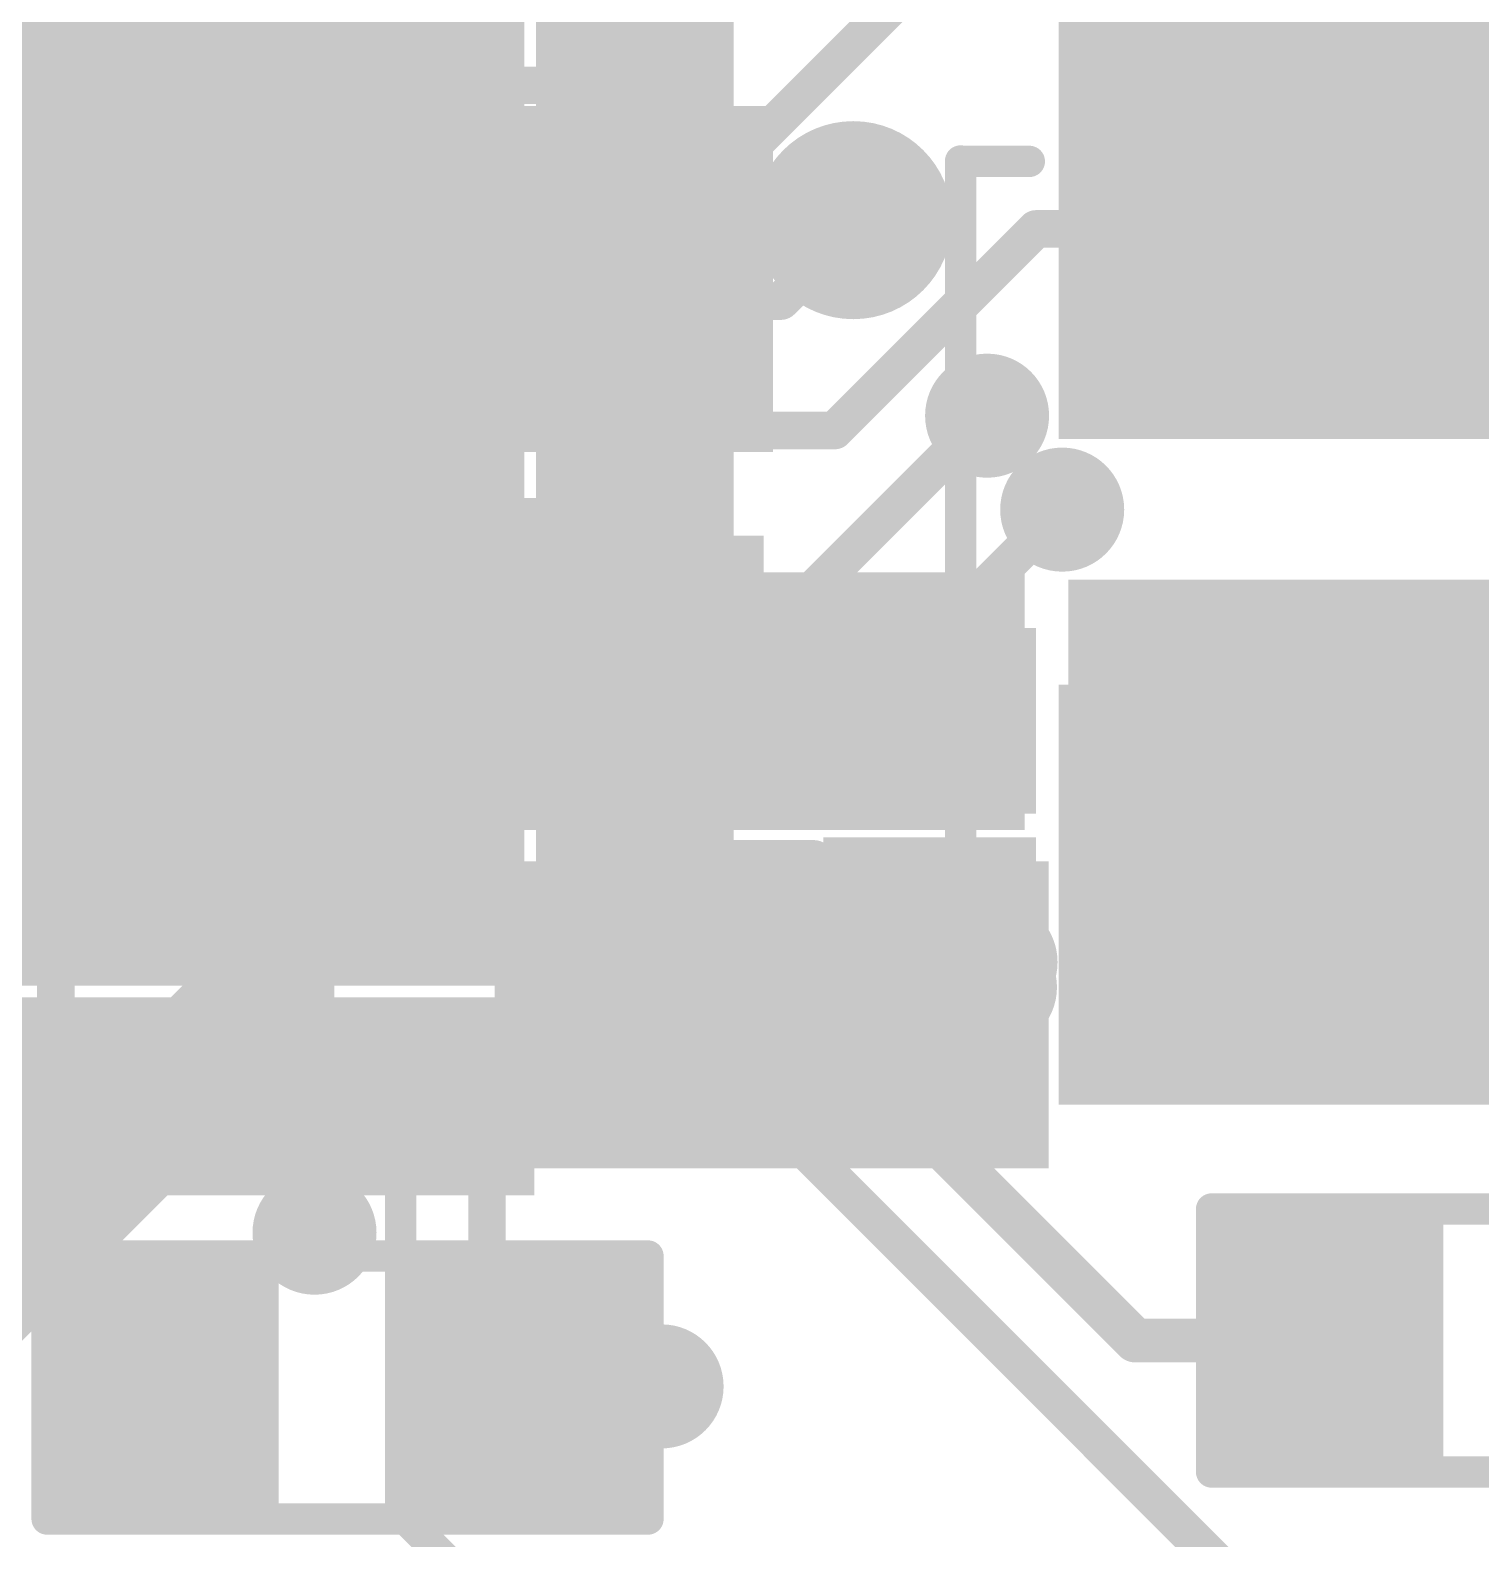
# Model space of a CAD drawing. Header units: millimetres. Extents: x -0.39 to 4.37, y -0.38 to 3.54.
# Drawn here: x 1.8051 to 2.0369, y 0.1407 to 0.3816 of the extents above; entities that cross this region are included whole.
import ezdxf

# ---------------------------------------------------------------- set-up
doc = ezdxf.new("R2010")
doc.units = ezdxf.units.MM
doc.header["$MEASUREMENT"] = 0
for name, color, linetype in [('BottomLayer', 5, 'Continuous'), ('BottomPaste', 16, 'Continuous'), ('BottomSolder', 6, 'Continuous'), ('TopLayer', 1, 'Continuous'), ('TopOverlay', 2, 'Continuous'), ('TopPaste', 8, 'Continuous'), ('TopSolder', 216, 'Continuous'), ('ViaHoleLayer', 16, 'Continuous')]:
    doc.layers.add(name, color=color, linetype=linetype)

# ---------------------------------------------------------------- blocks, each defined once
blk = doc.blocks.new('MHP0302_2R2M_5')
at = {"layer": 'TopLayer'}
for points in [[(-0.08267715, 0.0393701), (-0.02362205, 0.0393701), (-0.02362205, -0.0393701), (-0.08267715, -0.0393701)], [(0.02362205, 0.0393701), (0.08267715, 0.0393701), (0.08267715, -0.0393701), (0.02362205, -0.0393701)]]:
    blk.add_hatch(color=1, dxfattribs=at).paths.add_polyline_path(points)
at = {"layer": 'TopPaste'}
for points in [[(-0.08267715, 0.0393701), (-0.02362205, 0.0393701), (-0.02362205, -0.0393701), (-0.08267715, -0.0393701)], [(0.02362205, 0.0393701), (0.08267715, 0.0393701), (0.08267715, -0.0393701), (0.02362205, -0.0393701)]]:
    blk.add_hatch(color=8, dxfattribs=at).paths.add_polyline_path(points)
at = {"layer": 'TopSolder'}
for points in [[(-0.08667715, 0.0433701), (-0.01962205, 0.0433701), (-0.01962205, -0.0433701), (-0.08667715, -0.0433701)], [(0.01962205, 0.0433701), (0.08667715, 0.0433701), (0.08667715, -0.0433701), (0.01962205, -0.0433701)]]:
    blk.add_hatch(color=216, dxfattribs=at).paths.add_polyline_path(points)
at = {"layer": 'TopOverlay', "const_width": 0.005}
for points in [[(-0.0639291, 0.0590551), (0, 0.0590551)], [(-0.0639291, 0.0590551), (-0.0639291, 0.0480709)], [(0, 0.0590551), (0.064, 0.0590551)], [(0.0639291, 0.0590551), (0.0639291, 0.0480709)], [(-0.0639291, -0.0480709), (-0.0639291, -0.0590551)], [(0.0639291, -0.0480709), (0.0639291, -0.0590551)], [(-0.0639291, -0.0590551), (0, -0.0590551)], [(0, -0.0590551), (0.064, -0.0590551)]]:
    blk.add_lwpolyline(points, dxfattribs=at)
at = {"layer": 'TopOverlay', "const_width": 0.0025}
for points in [[(-0.0651791, 0.0590551, 1), (-0.0626791, 0.0590551, 1)], [(-0.0651791, 0.0590551, 1), (-0.0626791, 0.0590551, 1)], [(-0.00125, 0.0590551, 1), (0.00125, 0.0590551, 1)], [(-0.00125, 0.0590551, 1), (0.00125, 0.0590551, 1)], [(0.0626791, 0.0590551, 1), (0.0651791, 0.0590551, 1)], [(0.06275, 0.0590551, 1), (0.06525, 0.0590551, 1)], [(-0.0651791, 0.0480709, 1), (-0.0626791, 0.0480709, 1)], [(0.0626791, 0.0480709, 1), (0.0651791, 0.0480709, 1)], [(-0.0651791, -0.0480709, 1), (-0.0626791, -0.0480709, 1)], [(0.0626791, -0.0480709, 1), (0.0651791, -0.0480709, 1)], [(-0.0651791, -0.0590551, 1), (-0.0626791, -0.0590551, 1)], [(-0.0651791, -0.0590551, 1), (-0.0626791, -0.0590551, 1)], [(-0.00125, -0.0590551, 1), (0.00125, -0.0590551, 1)], [(-0.00125, -0.0590551, 1), (0.00125, -0.0590551, 1)], [(0.0626791, -0.0590551, 1), (0.0651791, -0.0590551, 1)], [(0.06275, -0.0590551, 1), (0.06525, -0.0590551, 1)]]:
    blk.add_lwpolyline(points, format="xyb", close=True, dxfattribs=at)
blk = doc.blocks.new('RES0603_11')
at = {"layer": 'TopLayer'}
for points in [[(-0.015, 0.0175), (-0.015, -0.0175), (-0.045, -0.0175), (-0.045, 0.0175)], [(0.045, 0.0175), (0.045, -0.0175), (0.015, -0.0175), (0.015, 0.0175)]]:
    blk.add_hatch(color=1, dxfattribs=at).paths.add_polyline_path(points)
at = {"layer": 'TopPaste'}
for points in [[(-0.015, 0.0175), (-0.015, -0.0175), (-0.045, -0.0175), (-0.045, 0.0175)], [(0.045, 0.0175), (0.045, -0.0175), (0.015, -0.0175), (0.015, 0.0175)]]:
    blk.add_hatch(color=8, dxfattribs=at).paths.add_polyline_path(points)
at = {"layer": 'TopSolder'}
for points in [[(-0.011, 0.0215), (-0.011, -0.0215), (-0.049, -0.0215), (-0.049, 0.0215)], [(0.049, 0.0215), (0.049, -0.0215), (0.011, -0.0215), (0.011, 0.0215)]]:
    blk.add_hatch(color=216, dxfattribs=at).paths.add_polyline_path(points)
at = {"layer": 'TopOverlay', "const_width": 0.005}
for points in [[(-0.048, -0.021), (-0.048, 0.021)], [(-0.048, 0.021), (0.048, 0.021)], [(0.048, -0.021), (0.048, 0.021)], [(-0.048, -0.021), (0.048, -0.021)]]:
    blk.add_lwpolyline(points, dxfattribs=at)
at = {"layer": 'TopOverlay', "const_width": 0.0025}
for points in [[(-0.04925, 0.021, 1), (-0.04675, 0.021, 1)], [(-0.04925, 0.021, 1), (-0.04675, 0.021, 1)], [(0.04675, 0.021, 1), (0.04925, 0.021, 1)], [(0.04675, 0.021, 1), (0.04925, 0.021, 1)], [(-0.04925, -0.021, 1), (-0.04675, -0.021, 1)], [(-0.04925, -0.021, 1), (-0.04675, -0.021, 1)], [(0.04675, -0.021, 1), (0.04925, -0.021, 1)], [(0.04675, -0.021, 1), (0.04925, -0.021, 1)]]:
    blk.add_lwpolyline(points, format="xyb", close=True, dxfattribs=at)
blk = doc.blocks.new('68_QFN__7_7__323')
at = {"layer": 'TopLayer'}
for points in [[(-0.031103, 0.122047), (-0.031103, 0.145669), (-0.0240164, 0.145669), (-0.0240164, 0.122047)], [(-0.017323, 0.122047), (-0.017323, 0.145669), (-0.0102364, 0.145669), (-0.0102364, 0.122047)], [(-0.003542999999999998, 0.122047), (-0.003543000000000002, 0.145669), (0.003543599999999998, 0.145669), (0.003543600000000002, 0.122047)], [(0.010237, 0.122047), (0.010237, 0.145669), (0.0173236, 0.145669), (0.0173236, 0.122047)], [(0.024015, 0.122047), (0.024015, 0.145669), (0.0311016, 0.145669), (0.0311016, 0.122047)], [(0.037795, 0.122047), (0.037795, 0.145669), (0.0448816, 0.145669), (0.0448816, 0.122047)], [(0.051575, 0.122047), (0.051575, 0.145669), (0.0586616, 0.145669), (0.0586616, 0.122047)], [(0.065355, 0.122047), (0.065355, 0.145669), (0.0724416, 0.145669), (0.0724416, 0.122047)], [(0.079133, 0.122047), (0.079133, 0.145669), (0.0862196, 0.145669), (0.0862196, 0.122047)], [(0.092913, 0.122047), (0.092913, 0.145669), (0.0999996, 0.145669), (0.0999996, 0.122047)], [(0.106693, 0.122047), (0.106693, 0.145669), (0.1137796, 0.145669), (0.1137796, 0.122047)], [(0.1220473, 0.1137793), (0.1456693, 0.1137793), (0.1456693, 0.1066927), (0.1220473, 0.1066927)], [(0.112205, -0.1122047), (-0.1122044, -0.1122047), (-0.1122044, 0.1122047), (0.112205, 0.1122047)], [(0.1220473, 0.0999993), (0.1456693, 0.0999993), (0.1456693, 0.0929127), (0.1220473, 0.0929127)], [(0.1220473, 0.0862213), (0.1456693, 0.0862213), (0.1456693, 0.0791347), (0.1220473, 0.0791347)], [(0.1220473, 0.0724413), (0.1456693, 0.0724413), (0.1456693, 0.0653547), (0.1220473, 0.0653547)], [(0.1220473, 0.0586613), (0.1456693, 0.0586613), (0.1456693, 0.0515747), (0.1220473, 0.0515747)], [(0.1220473, 0.0448813), (0.1456693, 0.0448813), (0.1456693, 0.0377947), (0.1220473, 0.0377947)]]:
    blk.add_hatch(color=1, dxfattribs=at).paths.add_polyline_path(points)
at = {"layer": 'TopPaste'}
for points in [[(-0.031103, 0.122047), (-0.031103, 0.145669), (-0.0240164, 0.145669), (-0.0240164, 0.122047)], [(-0.017323, 0.122047), (-0.017323, 0.145669), (-0.0102364, 0.145669), (-0.0102364, 0.122047)], [(-0.003542999999999998, 0.122047), (-0.003543000000000002, 0.145669), (0.003543599999999998, 0.145669), (0.003543600000000002, 0.122047)], [(0.010237, 0.122047), (0.010237, 0.145669), (0.0173236, 0.145669), (0.0173236, 0.122047)], [(0.024015, 0.122047), (0.024015, 0.145669), (0.0311016, 0.145669), (0.0311016, 0.122047)], [(0.037795, 0.122047), (0.037795, 0.145669), (0.0448816, 0.145669), (0.0448816, 0.122047)], [(0.051575, 0.122047), (0.051575, 0.145669), (0.0586616, 0.145669), (0.0586616, 0.122047)], [(0.065355, 0.122047), (0.065355, 0.145669), (0.0724416, 0.145669), (0.0724416, 0.122047)], [(0.079133, 0.122047), (0.079133, 0.145669), (0.0862196, 0.145669), (0.0862196, 0.122047)], [(0.092913, 0.122047), (0.092913, 0.145669), (0.0999996, 0.145669), (0.0999996, 0.122047)], [(0.106693, 0.122047), (0.106693, 0.145669), (0.1137796, 0.145669), (0.1137796, 0.122047)], [(0.1220473, 0.1137793), (0.1456693, 0.1137793), (0.1456693, 0.1066927), (0.1220473, 0.1066927)], [(0.112205, -0.1122047), (-0.1122044, -0.1122047), (-0.1122044, 0.1122047), (0.112205, 0.1122047)], [(0.1220473, 0.0999993), (0.1456693, 0.0999993), (0.1456693, 0.0929127), (0.1220473, 0.0929127)], [(0.1220473, 0.0862213), (0.1456693, 0.0862213), (0.1456693, 0.0791347), (0.1220473, 0.0791347)], [(0.1220473, 0.0724413), (0.1456693, 0.0724413), (0.1456693, 0.0653547), (0.1220473, 0.0653547)], [(0.1220473, 0.0586613), (0.1456693, 0.0586613), (0.1456693, 0.0515747), (0.1220473, 0.0515747)], [(0.1220473, 0.0448813), (0.1456693, 0.0448813), (0.1456693, 0.0377947), (0.1220473, 0.0377947)]]:
    blk.add_hatch(color=8, dxfattribs=at).paths.add_polyline_path(points)
at = {"layer": 'TopSolder'}
for points in [[(-0.048881, 0.118047), (-0.048881, 0.149669), (-0.0337944, 0.149669), (-0.0337944, 0.118047)], [(-0.035103, 0.118047), (-0.035103, 0.149669), (-0.0200164, 0.149669), (-0.0200164, 0.118047)], [(-0.021323, 0.118047), (-0.021323, 0.149669), (-0.006236400000000003, 0.149669), (-0.006236399999999997, 0.118047)], [(-0.007542999999999997, 0.118047), (-0.007543000000000003, 0.149669), (0.007543599999999997, 0.149669), (0.007543600000000003, 0.118047)], [(0.006237000000000003, 0.118047), (0.006236999999999997, 0.149669), (0.0213236, 0.149669), (0.0213236, 0.118047)], [(0.020015, 0.118047), (0.020015, 0.149669), (0.0351016, 0.149669), (0.0351016, 0.118047)], [(0.033795, 0.118047), (0.033795, 0.149669), (0.0488816, 0.149669), (0.0488816, 0.118047)], [(0.047575, 0.118047), (0.047575, 0.149669), (0.0626616, 0.149669), (0.0626616, 0.118047)], [(0.061355, 0.118047), (0.061355, 0.149669), (0.0764416, 0.149669), (0.0764416, 0.118047)], [(0.075133, 0.118047), (0.075133, 0.149669), (0.0902196, 0.149669), (0.0902196, 0.118047)], [(0.088913, 0.118047), (0.088913, 0.149669), (0.1039996, 0.149669), (0.1039996, 0.118047)], [(0.102693, 0.118047), (0.102693, 0.149669), (0.1177796, 0.149669), (0.1177796, 0.118047)], [(0.116205, -0.1162047), (-0.1162044, -0.1162047), (-0.1162044, 0.1162047), (0.116205, 0.1162047)], [(0.1180473, 0.1177793), (0.1496693, 0.1177793), (0.1496693, 0.1026927), (0.1180473, 0.1026927)], [(0.1180473, 0.1039993), (0.1496693, 0.1039993), (0.1496693, 0.0889127), (0.1180473, 0.0889127)], [(0.1180473, 0.0902213), (0.1496693, 0.0902213), (0.1496693, 0.0751347), (0.1180473, 0.0751347)], [(0.1180473, 0.0764413), (0.1496693, 0.0764413), (0.1496693, 0.0613547), (0.1180473, 0.0613547)], [(0.1180473, 0.0626613), (0.1496693, 0.0626613), (0.1496693, 0.0475747), (0.1180473, 0.0475747)], [(0.1180473, 0.0488813), (0.1496693, 0.0488813), (0.1496693, 0.0337947), (0.1180473, 0.0337947)]]:
    blk.add_hatch(color=216, dxfattribs=at).paths.add_polyline_path(points)
at = {"layer": 'TopOverlay', "const_width": 0.005}
for points in [[(0.1400003, 0.14), (0.1210003, 0.14)], [(0.1400003, 0.124), (0.1400003, 0.14)]]:
    blk.add_lwpolyline(points, dxfattribs=at)
at = {"layer": 'TopOverlay', "const_width": 0.0025}
for points in [[(0.1197503, 0.14, 1), (0.1222503, 0.14, 1)], [(0.1387503, 0.14, 1), (0.1412503, 0.14, 1)], [(0.1387503, 0.14, 1), (0.1412503, 0.14, 1)], [(0.1387503, 0.124, 1), (0.1412503, 0.124, 1)]]:
    blk.add_lwpolyline(points, format="xyb", close=True, dxfattribs=at)
blk = doc.blocks.new('DFN1006_2L_B_326')
at = {"layer": 'BottomLayer'}
for points in [[(-0.02755875, 0.01299215), (-0.00590525, 0.01299215), (-0.00590525, -0.01299215), (-0.02755875, -0.01299215)], [(0.00590525, 0.01299215), (0.02755875, 0.01299215), (0.02755875, -0.01299215), (0.00590525, -0.01299215)]]:
    blk.add_hatch(color=5, dxfattribs=at).paths.add_polyline_path(points)
at = {"layer": 'BottomPaste'}
for points in [[(-0.02755875, 0.01299215), (-0.00590525, 0.01299215), (-0.00590525, -0.01299215), (-0.02755875, -0.01299215)], [(0.00590525, 0.01299215), (0.02755875, 0.01299215), (0.02755875, -0.01299215), (0.00590525, -0.01299215)]]:
    blk.add_hatch(color=16, dxfattribs=at).paths.add_polyline_path(points)
at = {"layer": 'BottomSolder'}
for points in [[(-0.03155875, 0.01699215), (-0.00190525, 0.01699215), (-0.00190525, -0.01699215), (-0.03155875, -0.01699215)], [(0.00190525, 0.01699215), (0.03155875, 0.01699215), (0.03155875, -0.01699215), (0.00190525, -0.01699215)]]:
    blk.add_hatch(color=6, dxfattribs=at).paths.add_polyline_path(points)
blk = doc.blocks.new('SOD_323_B_327')
at = {"layer": 'BottomLayer'}
for points in [[(-0.07480315, 0.02362205), (-0.02755905, 0.02362205), (-0.02755905, -0.02362205), (-0.07480315, -0.02362205)], [(0.02755905, 0.02362205), (0.07480315, 0.02362205), (0.07480315, -0.02362205), (0.02755905, -0.02362205)]]:
    blk.add_hatch(color=5, dxfattribs=at).paths.add_polyline_path(points)
at = {"layer": 'BottomPaste'}
for points in [[(-0.07480315, 0.02362205), (-0.02755905, 0.02362205), (-0.02755905, -0.02362205), (-0.07480315, -0.02362205)], [(0.02755905, 0.02362205), (0.07480315, 0.02362205), (0.07480315, -0.02362205), (0.02755905, -0.02362205)]]:
    blk.add_hatch(color=16, dxfattribs=at).paths.add_polyline_path(points)
at = {"layer": 'BottomSolder'}
for points in [[(-0.07880315, 0.02762205), (-0.02355905, 0.02762205), (-0.02355905, -0.02762205), (-0.07880315, -0.02762205)], [(0.02355905, 0.02762205), (0.07880315, 0.02762205), (0.07880315, -0.02762205), (0.02355905, -0.02762205)]]:
    blk.add_hatch(color=6, dxfattribs=at).paths.add_polyline_path(points)
blk = doc.blocks.new('RES0603_404')
at = {"layer": 'TopLayer'}
for points in [[(-0.015, 0.0175), (-0.015, -0.0175), (-0.045, -0.0175), (-0.045, 0.0175)], [(0.045, 0.0175), (0.045, -0.0175), (0.015, -0.0175), (0.015, 0.0175)]]:
    blk.add_hatch(color=1, dxfattribs=at).paths.add_polyline_path(points)
at = {"layer": 'TopPaste'}
for points in [[(-0.015, 0.0175), (-0.015, -0.0175), (-0.045, -0.0175), (-0.045, 0.0175)], [(0.045, 0.0175), (0.045, -0.0175), (0.015, -0.0175), (0.015, 0.0175)]]:
    blk.add_hatch(color=8, dxfattribs=at).paths.add_polyline_path(points)
at = {"layer": 'TopSolder'}
for points in [[(-0.011, 0.0215), (-0.011, -0.0215), (-0.049, -0.0215), (-0.049, 0.0215)], [(0.049, 0.0215), (0.049, -0.0215), (0.011, -0.0215), (0.011, 0.0215)]]:
    blk.add_hatch(color=216, dxfattribs=at).paths.add_polyline_path(points)
at = {"layer": 'TopOverlay', "const_width": 0.005}
for points in [[(-0.048, -0.021), (-0.048, 0.021)], [(-0.048, 0.021), (0.048, 0.021)], [(0.048, -0.021), (0.048, 0.021)], [(-0.048, -0.021), (0.048, -0.021)]]:
    blk.add_lwpolyline(points, dxfattribs=at)
at = {"layer": 'TopOverlay', "const_width": 0.0025}
for points in [[(-0.04925, 0.021, 1), (-0.04675, 0.021, 1)], [(-0.04925, 0.021, 1), (-0.04675, 0.021, 1)], [(0.04675, 0.021, 1), (0.04925, 0.021, 1)], [(0.04675, 0.021, 1), (0.04925, 0.021, 1)], [(-0.04925, -0.021, 1), (-0.04675, -0.021, 1)], [(-0.04925, -0.021, 1), (-0.04675, -0.021, 1)], [(0.04675, -0.021, 1), (0.04925, -0.021, 1)], [(0.04675, -0.021, 1), (0.04925, -0.021, 1)]]:
    blk.add_lwpolyline(points, format="xyb", close=True, dxfattribs=at)
blk = doc.blocks.new('C__0603_B_545')
at = {"layer": 'BottomLayer'}
for points in [[(-0.015, 0.0175), (-0.015, -0.0175), (-0.045, -0.0175), (-0.045, 0.0175)], [(0.045, 0.0175), (0.045, -0.0175), (0.015, -0.0175), (0.015, 0.0175)]]:
    blk.add_hatch(color=5, dxfattribs=at).paths.add_polyline_path(points)
at = {"layer": 'BottomPaste'}
for points in [[(-0.015, 0.0175), (-0.015, -0.0175), (-0.045, -0.0175), (-0.045, 0.0175)], [(0.045, 0.0175), (0.045, -0.0175), (0.015, -0.0175), (0.015, 0.0175)]]:
    blk.add_hatch(color=16, dxfattribs=at).paths.add_polyline_path(points)
at = {"layer": 'BottomSolder'}
for points in [[(-0.011, 0.0215), (-0.011, -0.0215), (-0.049, -0.0215), (-0.049, 0.0215)], [(0.049, 0.0215), (0.049, -0.0215), (0.011, -0.0215), (0.011, 0.0215)]]:
    blk.add_hatch(color=6, dxfattribs=at).paths.add_polyline_path(points)
blk = doc.blocks.new('C__0603_B_546')
at = {"layer": 'BottomLayer'}
for points in [[(-0.015, 0.0175), (-0.015, -0.0175), (-0.045, -0.0175), (-0.045, 0.0175)], [(0.045, 0.0175), (0.045, -0.0175), (0.015, -0.0175), (0.015, 0.0175)]]:
    blk.add_hatch(color=5, dxfattribs=at).paths.add_polyline_path(points)
at = {"layer": 'BottomPaste'}
for points in [[(-0.015, 0.0175), (-0.015, -0.0175), (-0.045, -0.0175), (-0.045, 0.0175)], [(0.045, 0.0175), (0.045, -0.0175), (0.015, -0.0175), (0.015, 0.0175)]]:
    blk.add_hatch(color=16, dxfattribs=at).paths.add_polyline_path(points)
at = {"layer": 'BottomSolder'}
for points in [[(-0.011, 0.0215), (-0.011, -0.0215), (-0.049, -0.0215), (-0.049, 0.0215)], [(0.049, 0.0215), (0.049, -0.0215), (0.011, -0.0215), (0.011, 0.0215)]]:
    blk.add_hatch(color=6, dxfattribs=at).paths.add_polyline_path(points)

msp = doc.modelspace()

# ---------------------------------------------------------------- hatches: boundary and pattern name
at = {"layer": 'BottomLayer'}
for points in [[(1.7628225, 0.2588222), (1.8208225, 0.2588222), (1.8208225, 0.3698222), (1.7628225, 0.3698222)], [(1.8208225, 0.3098222), (1.6880001, 0.3098222), (1.6880001, 0.2588222), (1.8208225, 0.2588222)], [(1.8278225, 0.2538222), (1.9639999, 0.2538222), (1.9639999, 0.295), (1.8278225, 0.295)], [(1.8828225, 0.1998222), (1.9678225, 0.1998222), (1.9678225, 0.2488222), (1.8828225, 0.2488222)]]:
    msp.add_hatch(color=5, dxfattribs=at).paths.add_polyline_path(points)
h = msp.add_hatch(color=5, dxfattribs=at)
edge = h.paths.add_edge_path()
edge.add_arc((1.9366178, 0.3512202), 0.011811, 0, 360)
h = msp.add_hatch(color=5, dxfattribs=at)
edge = h.paths.add_edge_path()
edge.add_arc((1.958, 0.32), 0.0059055, 0, 360)
h = msp.add_hatch(color=5, dxfattribs=at)
edge = h.paths.add_edge_path()
edge.add_arc((1.97, 0.305), 0.0059055, 0, 360)
h = msp.add_hatch(color=5, dxfattribs=at)
edge = h.paths.add_edge_path()
edge.add_arc((1.9557138, 0.2672862), 0.0059055, 0, 360)
h = msp.add_hatch(color=5, dxfattribs=at)
edge = h.paths.add_edge_path()
edge.add_arc((1.959259, 0.2287439), 0.0059055, 0, 360)
h = msp.add_hatch(color=5, dxfattribs=at)
edge = h.paths.add_edge_path()
edge.add_arc((1.8505465, 0.1895465), 0.0059055, 0, 360)
h = msp.add_hatch(color=5, dxfattribs=at)
edge = h.paths.add_edge_path()
edge.add_arc((2.013, 0.173), 0.0059055, 0, 360)
h = msp.add_hatch(color=5, dxfattribs=at)
edge = h.paths.add_edge_path()
edge.add_arc((1.826, 0.165), 0.0059055, 0, 360)
h = msp.add_hatch(color=5, dxfattribs=at)
edge = h.paths.add_edge_path()
edge.add_arc((1.906, 0.165), 0.0059055, 0, 360)
at = {"layer": 'BottomSolder'}
h = msp.add_hatch(color=6, dxfattribs=at)
edge = h.paths.add_edge_path()
edge.add_arc((1.9366178, 0.3512202), 0.015811, 0, 360)
h = msp.add_hatch(color=6, dxfattribs=at)
edge = h.paths.add_edge_path()
edge.add_arc((1.958, 0.32), 0.0099055, 0, 360)
h = msp.add_hatch(color=6, dxfattribs=at)
edge = h.paths.add_edge_path()
edge.add_arc((1.97, 0.305), 0.0099055, 0, 360)
h = msp.add_hatch(color=6, dxfattribs=at)
edge = h.paths.add_edge_path()
edge.add_arc((1.9557138, 0.2672862), 0.0099055, 0, 360)
h = msp.add_hatch(color=6, dxfattribs=at)
edge = h.paths.add_edge_path()
edge.add_arc((1.959259, 0.2287439), 0.0099055, 0, 360)
h = msp.add_hatch(color=6, dxfattribs=at)
edge = h.paths.add_edge_path()
edge.add_arc((1.8505465, 0.1895465), 0.0099055, 0, 360)
h = msp.add_hatch(color=6, dxfattribs=at)
edge = h.paths.add_edge_path()
edge.add_arc((2.013, 0.173), 0.0099055, 0, 360)
h = msp.add_hatch(color=6, dxfattribs=at)
edge = h.paths.add_edge_path()
edge.add_arc((1.826, 0.165), 0.0099055, 0, 360)
h = msp.add_hatch(color=6, dxfattribs=at)
edge = h.paths.add_edge_path()
edge.add_arc((1.906, 0.165), 0.0099055, 0, 360)
at = {"layer": 'TopLayer'}
h = msp.add_hatch(color=1, dxfattribs=at)
edge = h.paths.add_edge_path()
edge.add_arc((1.9366178, 0.3512202), 0.011811, 0, 360)
for points in [[(1.89, 0.3314082), (1.913, 0.3314082), (1.913, 0.3451882), (1.89, 0.3451882)], [(1.8568685, 0.3328302), (1.6220001, 0.3328302), (1.6220001, 0.3166292), (1.8568685, 0.3166292)], [(1.971, 0.2118222), (2.1668224, 0.2118222), (2.1668224, 0.2938222), (1.971, 0.2938222)]]:
    msp.add_hatch(color=1, dxfattribs=at).paths.add_polyline_path(points)
h = msp.add_hatch(color=1, dxfattribs=at)
edge = h.paths.add_edge_path()
edge.add_arc((1.958, 0.32), 0.0059055, 0, 360)
h = msp.add_hatch(color=1, dxfattribs=at)
edge = h.paths.add_edge_path()
edge.add_arc((1.97, 0.305), 0.0059055, 0, 360)
h = msp.add_hatch(color=1, dxfattribs=at)
edge = h.paths.add_edge_path()
edge.add_arc((1.9557138, 0.2672862), 0.0059055, 0, 360)
h = msp.add_hatch(color=1, dxfattribs=at)
edge = h.paths.add_edge_path()
edge.add_arc((1.959259, 0.2287439), 0.0059055, 0, 360)
h = msp.add_hatch(color=1, dxfattribs=at)
edge = h.paths.add_edge_path()
edge.add_arc((1.8505465, 0.1895465), 0.0059055, 0, 360)
h = msp.add_hatch(color=1, dxfattribs=at)
edge = h.paths.add_edge_path()
edge.add_arc((2.013, 0.173), 0.0059055, 0, 360)
h = msp.add_hatch(color=1, dxfattribs=at)
edge = h.paths.add_edge_path()
edge.add_arc((1.826, 0.165), 0.0059055, 0, 360)
h = msp.add_hatch(color=1, dxfattribs=at)
edge = h.paths.add_edge_path()
edge.add_arc((1.906, 0.165), 0.0059055, 0, 360)
at = {"layer": 'TopSolder'}
h = msp.add_hatch(color=216, dxfattribs=at)
edge = h.paths.add_edge_path()
edge.add_arc((1.9366178, 0.3512202), 0.015811, 0, 360)
h = msp.add_hatch(color=216, dxfattribs=at)
edge = h.paths.add_edge_path()
edge.add_arc((1.958, 0.32), 0.0099055, 0, 360)
h = msp.add_hatch(color=216, dxfattribs=at)
edge = h.paths.add_edge_path()
edge.add_arc((1.97, 0.305), 0.0099055, 0, 360)
h = msp.add_hatch(color=216, dxfattribs=at)
edge = h.paths.add_edge_path()
edge.add_arc((1.9557138, 0.2672862), 0.0099055, 0, 360)
h = msp.add_hatch(color=216, dxfattribs=at)
edge = h.paths.add_edge_path()
edge.add_arc((1.959259, 0.2287439), 0.0099055, 0, 360)
h = msp.add_hatch(color=216, dxfattribs=at)
edge = h.paths.add_edge_path()
edge.add_arc((1.8505465, 0.1895465), 0.0099055, 0, 360)
h = msp.add_hatch(color=216, dxfattribs=at)
edge = h.paths.add_edge_path()
edge.add_arc((2.013, 0.173), 0.0099055, 0, 360)
h = msp.add_hatch(color=216, dxfattribs=at)
edge = h.paths.add_edge_path()
edge.add_arc((1.826, 0.165), 0.0099055, 0, 360)
h = msp.add_hatch(color=216, dxfattribs=at)
edge = h.paths.add_edge_path()
edge.add_arc((1.906, 0.165), 0.0099055, 0, 360)
at = {"layer": 'ViaHoleLayer'}
h = msp.add_hatch(color=16, dxfattribs=at)
edge = h.paths.add_edge_path()
edge.add_arc((1.9366178, 0.3512202), 0.0059055, 0, 360)
h = msp.add_hatch(color=16, dxfattribs=at)
edge = h.paths.add_edge_path()
edge.add_arc((1.958, 0.32), 0.003937, 0, 360)
h = msp.add_hatch(color=16, dxfattribs=at)
edge = h.paths.add_edge_path()
edge.add_arc((1.97, 0.305), 0.003937, 0, 360)
h = msp.add_hatch(color=16, dxfattribs=at)
edge = h.paths.add_edge_path()
edge.add_arc((1.9557138, 0.2672862), 0.003937, 0, 360)
h = msp.add_hatch(color=16, dxfattribs=at)
edge = h.paths.add_edge_path()
edge.add_arc((1.959259, 0.2287439), 0.003937, 0, 360)
h = msp.add_hatch(color=16, dxfattribs=at)
edge = h.paths.add_edge_path()
edge.add_arc((1.8505465, 0.1895465), 0.003937, 0, 360)
h = msp.add_hatch(color=16, dxfattribs=at)
edge = h.paths.add_edge_path()
edge.add_arc((2.013, 0.173), 0.003937, 0, 360)
h = msp.add_hatch(color=16, dxfattribs=at)
edge = h.paths.add_edge_path()
edge.add_arc((1.826, 0.165), 0.003937, 0, 360)
h = msp.add_hatch(color=16, dxfattribs=at)
edge = h.paths.add_edge_path()
edge.add_arc((1.906, 0.165), 0.003937, 0, 360)

# ---------------------------------------------------------------- linework, layer by layer
at = {"layer": 'BottomLayer'}
for points, const_width in [([(1.8961847, 0.3418222), (1.8961847, 0.4061844)], 0.02), ([(1.8428225, 0.2704068), (1.8428225, 0.2768222)], 0.022), ([(1.9488225, 0.2712862), (1.9507138, 0.2712862)], 0.025), ([(1.8427379, 0.2703222), (1.8428225, 0.2704068)], 0.022), ([(1.8427379, 0.2267379), (1.8427379, 0.2703222)], 0.022), ([(1.9348222, 0.221), (1.9465661, 0.2327439)], 0.02), ([(1.9465661, 0.2327439), (1.959259, 0.2327439)], 0.02), ([(1.7908225, 0.1748225), (1.8427379, 0.2267379)], 0.022), ([(1.9328222, 0.221), (1.9348222, 0.221)], 0.02)]:
    msp.add_lwpolyline(points, dxfattribs=dict(at, const_width=const_width))
for points, const_width in [([(1.8911847, 0.3418222, 1), (1.9011847, 0.3418222, 1)], 0.01), ([(1.8373225, 0.2768222, 1), (1.8483225, 0.2768222, 1)], 0.011), ([(1.9425725, 0.2712862, 1), (1.9550725, 0.2712862, 1)], 0.0125), ([(1.9444638, 0.2712862, 1), (1.9569638, 0.2712862, 1)], 0.0125), ([(1.8372379, 0.2703222, 1), (1.8482379, 0.2703222, 1)], 0.011), ([(1.8372379, 0.2703222, 1), (1.8482379, 0.2703222, 1)], 0.011), ([(1.8373225, 0.2704068, 1), (1.8483225, 0.2704068, 1)], 0.011), ([(1.8373225, 0.2704068, 1), (1.8483225, 0.2704068, 1)], 0.011), ([(1.9415661, 0.2327439, 1), (1.9515661, 0.2327439, 1)], 0.01), ([(1.9415661, 0.2327439, 1), (1.9515661, 0.2327439, 1)], 0.01), ([(1.954259, 0.2327439, 1), (1.964259, 0.2327439, 1)], 0.01), ([(1.8372379, 0.2267379, 1), (1.8482379, 0.2267379, 1)], 0.011), ([(1.8372379, 0.2267379, 1), (1.8482379, 0.2267379, 1)], 0.011), ([(1.9278222, 0.221, 1), (1.9378222, 0.221, 1)], 0.01), ([(1.9298222, 0.221, 1), (1.9398222, 0.221, 1)], 0.01), ([(1.9298222, 0.221, 1), (1.9398222, 0.221, 1)], 0.01)]:
    msp.add_lwpolyline(points, format="xyb", close=True, dxfattribs=dict(at, const_width=const_width))
at = {"layer": 'TopLayer'}
for points, const_width in [([(1.9168922, 0.3595115), (1.9452029, 0.3878222)], 0.006), ([(1.7954285, 0.3727482), (1.9017265, 0.3727482)], 0.006), ([(2.0110905, 0.3643106), (2.0128225, 0.3660426)], 0.006), ([(1.9088225, 0.3588222), (1.9095118, 0.3595115)], 0.006), ([(1.9095118, 0.3595115), (1.9168922, 0.3595115)], 0.006), ([(1.9366178, 0.3498368), (1.9366178, 0.3512202)], 0.006), ([(1.9250792, 0.3382982), (1.9366178, 0.3498368)], 0.006), ([(1.9336302, 0.3176302), (1.9658222, 0.3498222)], 0.006), ([(1.9658222, 0.3498222), (2.0128225, 0.3498222)], 0.006), ([(1.7678685, 0.3451882), (1.8092065, 0.3038502)], 0.006), ([(1.9086165, 0.3382982), (1.9103183, 0.34)], 0.006), ([(1.9015, 0.3382982), (1.9086165, 0.3382982)], 0.006), ([(1.9017265, 0.3314082), (1.9086165, 0.3382982)], 0.006), ([(1.9086165, 0.3382982), (1.9250792, 0.3382982)], 0.006), ([(1.9280351, 0.2900351), (1.958, 0.32)], 0.006), ([(1.9017265, 0.3176302), (1.9336302, 0.3176302)], 0.006), ([(1.8092065, 0.3038502), (1.8643245, 0.2487322)], 0.006), ([(1.8092065, 0.2113302), (1.8092065, 0.3038502)], 0.006), ([(1.8092065, 0.3038502), (1.9017265, 0.3038502)], 0.006), ([(1.9412902, 0.2762902), (1.97, 0.305)], 0.006), ([(1.9017265, 0.2900702), (1.9017616, 0.2900351)], 0.006), ([(1.9017616, 0.2900351), (1.9280351, 0.2900351)], 0.006), ([(1.9017265, 0.2762902), (1.9412902, 0.2762902)], 0.006), ([(1.9017265, 0.2487322), (1.9302678, 0.2487322)], 0.007), ([(1.9302678, 0.2487322), (1.9428225, 0.2361775)], 0.007), ([(1.9428225, 0.2111775), (1.9428225, 0.2361775)], 0.007), ([(1.9017265, 0.2349522), (1.9196925, 0.2349522)], 0.006), ([(1.9196925, 0.2349522), (1.9288685, 0.2257762)], 0.006), ([(1.9288685, 0.2027968), (1.9288685, 0.2257762)], 0.006), ([(1.9428225, 0.2111775), (1.9816698, 0.1723302)], 0.007), ([(1.8505465, 0.1895465), (1.8505465, 0.2113302)], 0.006), ([(1.8643245, 0.1850165), (1.8643245, 0.2113302)], 0.005), ([(1.8781045, 0.1715402), (1.8781045, 0.2113302)], 0.006), ([(1.9288685, 0.2027968), (1.9998685, 0.1317968)], 0.006), ([(1.8643225, 0.1850145), (1.8643245, 0.1850165)], 0.005), ([(1.8643225, 0.1446299), (1.8643225, 0.1850145)], 0.005), ([(1.8781045, 0.1715402), (1.8848225, 0.1648222)], 0.006), ([(1.9816698, 0.1723302), (2.0118685, 0.1723302)], 0.007), ([(1.8248225, 0.1648222), (1.8258222, 0.1648222)], 0.008), ([(1.8258222, 0.1648222), (1.826, 0.165)], 0.008), ([(1.8848225, 0.1648222), (1.8850003, 0.165)], 0.012), ([(1.8850003, 0.165), (1.906, 0.165)], 0.012), ([(1.8643225, 0.1446299), (1.8739524, 0.135)], 0.005)]:
    msp.add_lwpolyline(points, dxfattribs=dict(at, const_width=const_width))
for points, const_width in [([(1.9002265, 0.3727482, 1), (1.9032265, 0.3727482, 1)], 0.003), ([(2.0113225, 0.3660426, 1), (2.0143225, 0.3660426, 1)], 0.003), ([(2.0095905, 0.3643106, 1), (2.0125905, 0.3643106, 1)], 0.003), ([(1.9073225, 0.3588222, 1), (1.9103225, 0.3588222, 1)], 0.003), ([(1.9080118, 0.3595115, 1), (1.9110118, 0.3595115, 1)], 0.003), ([(1.9080118, 0.3595115, 1), (1.9110118, 0.3595115, 1)], 0.003), ([(1.9153922, 0.3595115, 1), (1.9183922, 0.3595115, 1)], 0.003), ([(1.9153922, 0.3595115, 1), (1.9183922, 0.3595115, 1)], 0.003), ([(1.9351178, 0.3512202, 1), (1.9381178, 0.3512202, 1)], 0.003), ([(1.9351178, 0.3498368, 1), (1.9381178, 0.3498368, 1)], 0.003), ([(1.9351178, 0.3498368, 1), (1.9381178, 0.3498368, 1)], 0.003), ([(1.9643222, 0.3498222, 1), (1.9673222, 0.3498222, 1)], 0.003), ([(1.9643222, 0.3498222, 1), (1.9673222, 0.3498222, 1)], 0.003), ([(2.0113225, 0.3498222, 1), (2.0143225, 0.3498222, 1)], 0.003), ([(1.9088183, 0.34, 1), (1.9118183, 0.34, 1)], 0.003), ([(1.9, 0.3382982, 1), (1.903, 0.3382982, 1)], 0.003), ([(1.9071165, 0.3382982, 1), (1.9101165, 0.3382982, 1)], 0.003), ([(1.9071165, 0.3382982, 1), (1.9101165, 0.3382982, 1)], 0.003), ([(1.9071165, 0.3382982, 1), (1.9101165, 0.3382982, 1)], 0.003), ([(1.9071165, 0.3382982, 1), (1.9101165, 0.3382982, 1)], 0.003), ([(1.9235792, 0.3382982, 1), (1.9265792, 0.3382982, 1)], 0.003), ([(1.9235792, 0.3382982, 1), (1.9265792, 0.3382982, 1)], 0.003), ([(1.9002265, 0.3314082, 1), (1.9032265, 0.3314082, 1)], 0.003), ([(1.9565, 0.32, 1), (1.9595, 0.32, 1)], 0.003), ([(1.9002265, 0.3176302, 1), (1.9032265, 0.3176302, 1)], 0.003), ([(1.9321302, 0.3176302, 1), (1.9351302, 0.3176302, 1)], 0.003), ([(1.9321302, 0.3176302, 1), (1.9351302, 0.3176302, 1)], 0.003), ([(1.8077065, 0.3038502, 1), (1.8107065, 0.3038502, 1)], 0.003), ([(1.8077065, 0.3038502, 1), (1.8107065, 0.3038502, 1)], 0.003), ([(1.8077065, 0.3038502, 1), (1.8107065, 0.3038502, 1)], 0.003), ([(1.8077065, 0.3038502, 1), (1.8107065, 0.3038502, 1)], 0.003), ([(1.9002265, 0.3038502, 1), (1.9032265, 0.3038502, 1)], 0.003), ([(1.9685, 0.305, 1), (1.9715, 0.305, 1)], 0.003), ([(1.9002265, 0.2900702, 1), (1.9032265, 0.2900702, 1)], 0.003), ([(1.9002616, 0.2900351, 1), (1.9032616, 0.2900351, 1)], 0.003), ([(1.9002616, 0.2900351, 1), (1.9032616, 0.2900351, 1)], 0.003), ([(1.9265351, 0.2900351, 1), (1.9295351, 0.2900351, 1)], 0.003), ([(1.9265351, 0.2900351, 1), (1.9295351, 0.2900351, 1)], 0.003), ([(1.9002265, 0.2762902, 1), (1.9032265, 0.2762902, 1)], 0.003), ([(1.9397902, 0.2762902, 1), (1.9427902, 0.2762902, 1)], 0.003), ([(1.9397902, 0.2762902, 1), (1.9427902, 0.2762902, 1)], 0.003), ([(1.8628245, 0.2487322, 1), (1.8658245, 0.2487322, 1)], 0.003), ([(1.8999765, 0.2487322, 1), (1.9034765, 0.2487322, 1)], 0.0035), ([(1.9285178, 0.2487322, 1), (1.9320178, 0.2487322, 1)], 0.0035), ([(1.9285178, 0.2487322, 1), (1.9320178, 0.2487322, 1)], 0.0035), ([(1.9410725, 0.2361775, 1), (1.9445725, 0.2361775, 1)], 0.0035), ([(1.9410725, 0.2361775, 1), (1.9445725, 0.2361775, 1)], 0.0035), ([(1.9002265, 0.2349522, 1), (1.9032265, 0.2349522, 1)], 0.003), ([(1.9181925, 0.2349522, 1), (1.9211925, 0.2349522, 1)], 0.003), ([(1.9181925, 0.2349522, 1), (1.9211925, 0.2349522, 1)], 0.003), ([(1.9273685, 0.2257762, 1), (1.9303685, 0.2257762, 1)], 0.003), ([(1.9273685, 0.2257762, 1), (1.9303685, 0.2257762, 1)], 0.003), ([(1.9410725, 0.2111775, 1), (1.9445725, 0.2111775, 1)], 0.0035), ([(1.9410725, 0.2111775, 1), (1.9445725, 0.2111775, 1)], 0.0035), ([(1.8077065, 0.2113302, 1), (1.8107065, 0.2113302, 1)], 0.003), ([(1.8490465, 0.2113302, 1), (1.8520465, 0.2113302, 1)], 0.003), ([(1.8630745, 0.2113302, 1), (1.8655745, 0.2113302, 1)], 0.0025), ([(1.8766045, 0.2113302, 1), (1.8796045, 0.2113302, 1)], 0.003), ([(1.9273685, 0.2027968, 1), (1.9303685, 0.2027968, 1)], 0.003), ([(1.9273685, 0.2027968, 1), (1.9303685, 0.2027968, 1)], 0.003), ([(1.8490465, 0.1895465, 1), (1.8520465, 0.1895465, 1)], 0.003), ([(1.8630725, 0.1850145, 1), (1.8655725, 0.1850145, 1)], 0.0025), ([(1.8630725, 0.1850145, 1), (1.8655725, 0.1850145, 1)], 0.0025), ([(1.8630745, 0.1850165, 1), (1.8655745, 0.1850165, 1)], 0.0025), ([(1.8630745, 0.1850165, 1), (1.8655745, 0.1850165, 1)], 0.0025), ([(1.8766045, 0.1715402, 1), (1.8796045, 0.1715402, 1)], 0.003), ([(1.8766045, 0.1715402, 1), (1.8796045, 0.1715402, 1)], 0.003), ([(1.9799198, 0.1723302, 1), (1.9834198, 0.1723302, 1)], 0.0035), ([(1.9799198, 0.1723302, 1), (1.9834198, 0.1723302, 1)], 0.0035), ([(2.0101185, 0.1723302, 1), (2.0136185, 0.1723302, 1)], 0.0035), ([(1.8228225, 0.1648222, 1), (1.8268225, 0.1648222, 1)], 0.004), ([(1.8238222, 0.1648222, 1), (1.8278222, 0.1648222, 1)], 0.004), ([(1.8238222, 0.1648222, 1), (1.8278222, 0.1648222, 1)], 0.004), ([(1.824, 0.165, 1), (1.828, 0.165, 1)], 0.004), ([(1.8818225, 0.1648222, 1), (1.8878225, 0.1648222, 1)], 0.006), ([(1.8820003, 0.165, 1), (1.8880003, 0.165, 1)], 0.006), ([(1.8820003, 0.165, 1), (1.8880003, 0.165, 1)], 0.006), ([(1.903, 0.165, 1), (1.909, 0.165, 1)], 0.006), ([(1.8833225, 0.1648222, 1), (1.8863225, 0.1648222, 1)], 0.003), ([(1.8630725, 0.1446299, 1), (1.8655725, 0.1446299, 1)], 0.0025), ([(1.8630725, 0.1446299, 1), (1.8655725, 0.1446299, 1)], 0.0025)]:
    msp.add_lwpolyline(points, format="xyb", close=True, dxfattribs=dict(at, const_width=const_width))

# ---------------------------------------------------------------- block references
for name, p, rotation in [('68_QFN__7_7__323', (1.7678685, 0.3451885), 270), ('MHP0302_2R2M_5', (2.012822, 0.296673), 90), ('C__0603_B_546', (1.9008225, 0.2518222), 90), ('DFN1006_2L_B_326', (1.9488225, 0.2545542), 270)]:
    msp.add_blockref(name, p, dxfattribs=dict(rotation=rotation))
for name, p in [('SOD_323_B_327', (1.8450036, 0.3418222)), ('C__0603_B_545', (1.8128225, 0.2768222)), ('RES0603_11', (2.0418685, 0.1723302)), ('RES0603_404', (1.8558225, 0.1648222))]:
    msp.add_blockref(name, p)

doc.saveas('drawing.dxf')
